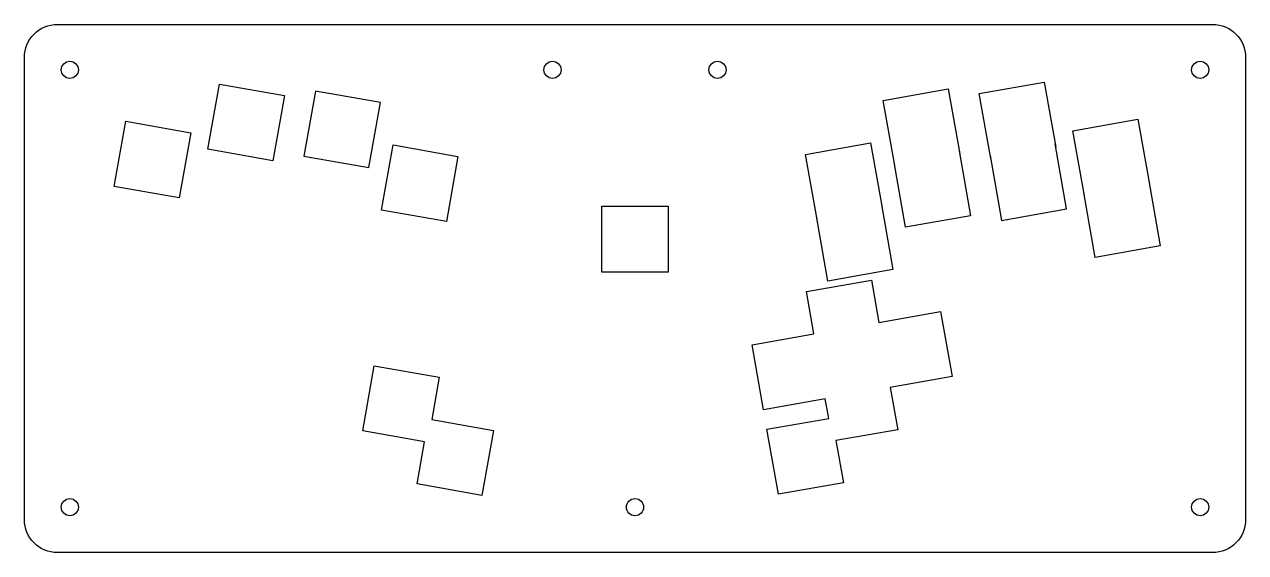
# Model space of a CAD drawing. Header units: millimetres. Extents: x 0 to 370, y 0 to 160.
import ezdxf

# ---------------------------------------------------------------- set-up
doc = ezdxf.new("R2010")
doc.units = ezdxf.units.MM
doc.layers.get('0').update_dxf_attribs({"linetype": 'CONTINUOUS'})

msp = doc.modelspace()

# ---------------------------------------------------------------- linework, layer by layer
for p, q in [((289.3, 139.06), (309, 142.53)), ((309, 142.53), (312.47, 122.83)), ((260.22, 136.97), (279.92, 140.45)), ((263.7, 117.28), (260.22, 136.97)), ((279.92, 140.45), (283.39, 120.75)), ((292.78, 119.36), (289.3, 139.06)), ((317.69, 127.81), (337.38, 131.29)), ((337.38, 131.29), (340.86, 111.59)), ((321.16, 108.12), (317.69, 127.81)), ((236.7, 120.64), (256.4, 124.11)), ((256.4, 124.11), (259.87, 104.42)), ((315.77, 104.12), (312.3, 123.82)), ((240.17, 100.95), (236.7, 120.64)), ((283.22, 121.74), (286.69, 102.04)), ((292.6, 120.34), (296.07, 100.65)), ((266.99, 98.57), (263.52, 118.26)), ((340.68, 112.57), (344.15, 92.88)), ((324.46, 89.41), (320.99, 109.1)), ((259.7, 105.4), (263.17, 85.71)), ((296.07, 100.65), (315.77, 104.12)), ((243.47, 82.23), (240, 101.93)), ((286.69, 102.04), (266.99, 98.57)), ((344.15, 92.88), (324.46, 89.41)), ((263.17, 85.71), (243.47, 82.23))]:
    msp.add_line(p, q)
msp.add_lwpolyline([(10, 160), (360, 160, -0.414214), (370, 150), (370, 10, -0.414214), (360, 0), (10, 0, -0.414214), (0, 10), (0, 150, -0.414214)], format="xyb", close=True)
for points in [[(59.08, 141.89), (78.77, 138.42), (75.3, 118.72), (55.6, 122.2)], [(88.16, 139.81), (84.68, 120.12), (104.38, 116.64), (107.85, 136.34)], [(50.39, 127.18), (46.92, 107.48), (27.22, 110.95), (30.69, 130.65)], [(127.9, 100.31), (108.21, 103.78), (111.68, 123.48), (131.37, 120.01)], [(175, 84.94), (175, 104.94), (195, 104.94), (195, 84.94)], [(224.99, 37.34), (243.7, 40.64), (242.66, 46.55), (223.95, 43.25), (220.47, 62.95), (239.18, 66.25), (236.93, 79.05), (256.62, 82.52), (258.88, 69.72), (277.59, 73.02), (281.06, 53.32), (262.35, 50.02), (264.61, 37.22), (245.9, 33.92), (248.16, 21.12), (228.46, 17.65)], [(118.95, 20.78), (121.2, 33.58), (102.49, 36.88), (105.96, 56.57), (125.66, 53.1), (123.4, 40.3), (142.11, 37), (138.64, 17.3)]]:
    msp.add_lwpolyline(points, close=True)
for centre in [(13.75, 146.25, 0), (160, 146.25), (210, 146.25), (356.25, 146.25, 0), (13.75, 13.75), (185, 13.75), (356.25, 13.75)]:
    msp.add_circle(centre, 2.6)

doc.saveas('drawing.dxf')
